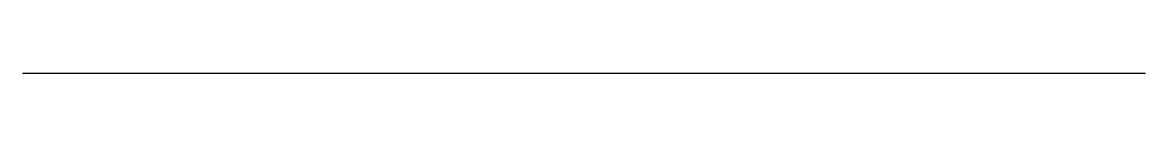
# Model space of a CAD drawing. Extents: x 0 to 10, y 0 to 0.
import ezdxf

# ---------------------------------------------------------------- set-up
doc = ezdxf.new("R2010")
doc.units = 0
doc.layers.add('REFERENCE', color=7, linetype='Continuous')

msp = doc.modelspace()

# ---------------------------------------------------------------- linework, layer by layer
at = {"layer": 'REFERENCE'}
msp.add_line((0, 0), (10, 0), dxfattribs=at)

doc.saveas('drawing.dxf')
